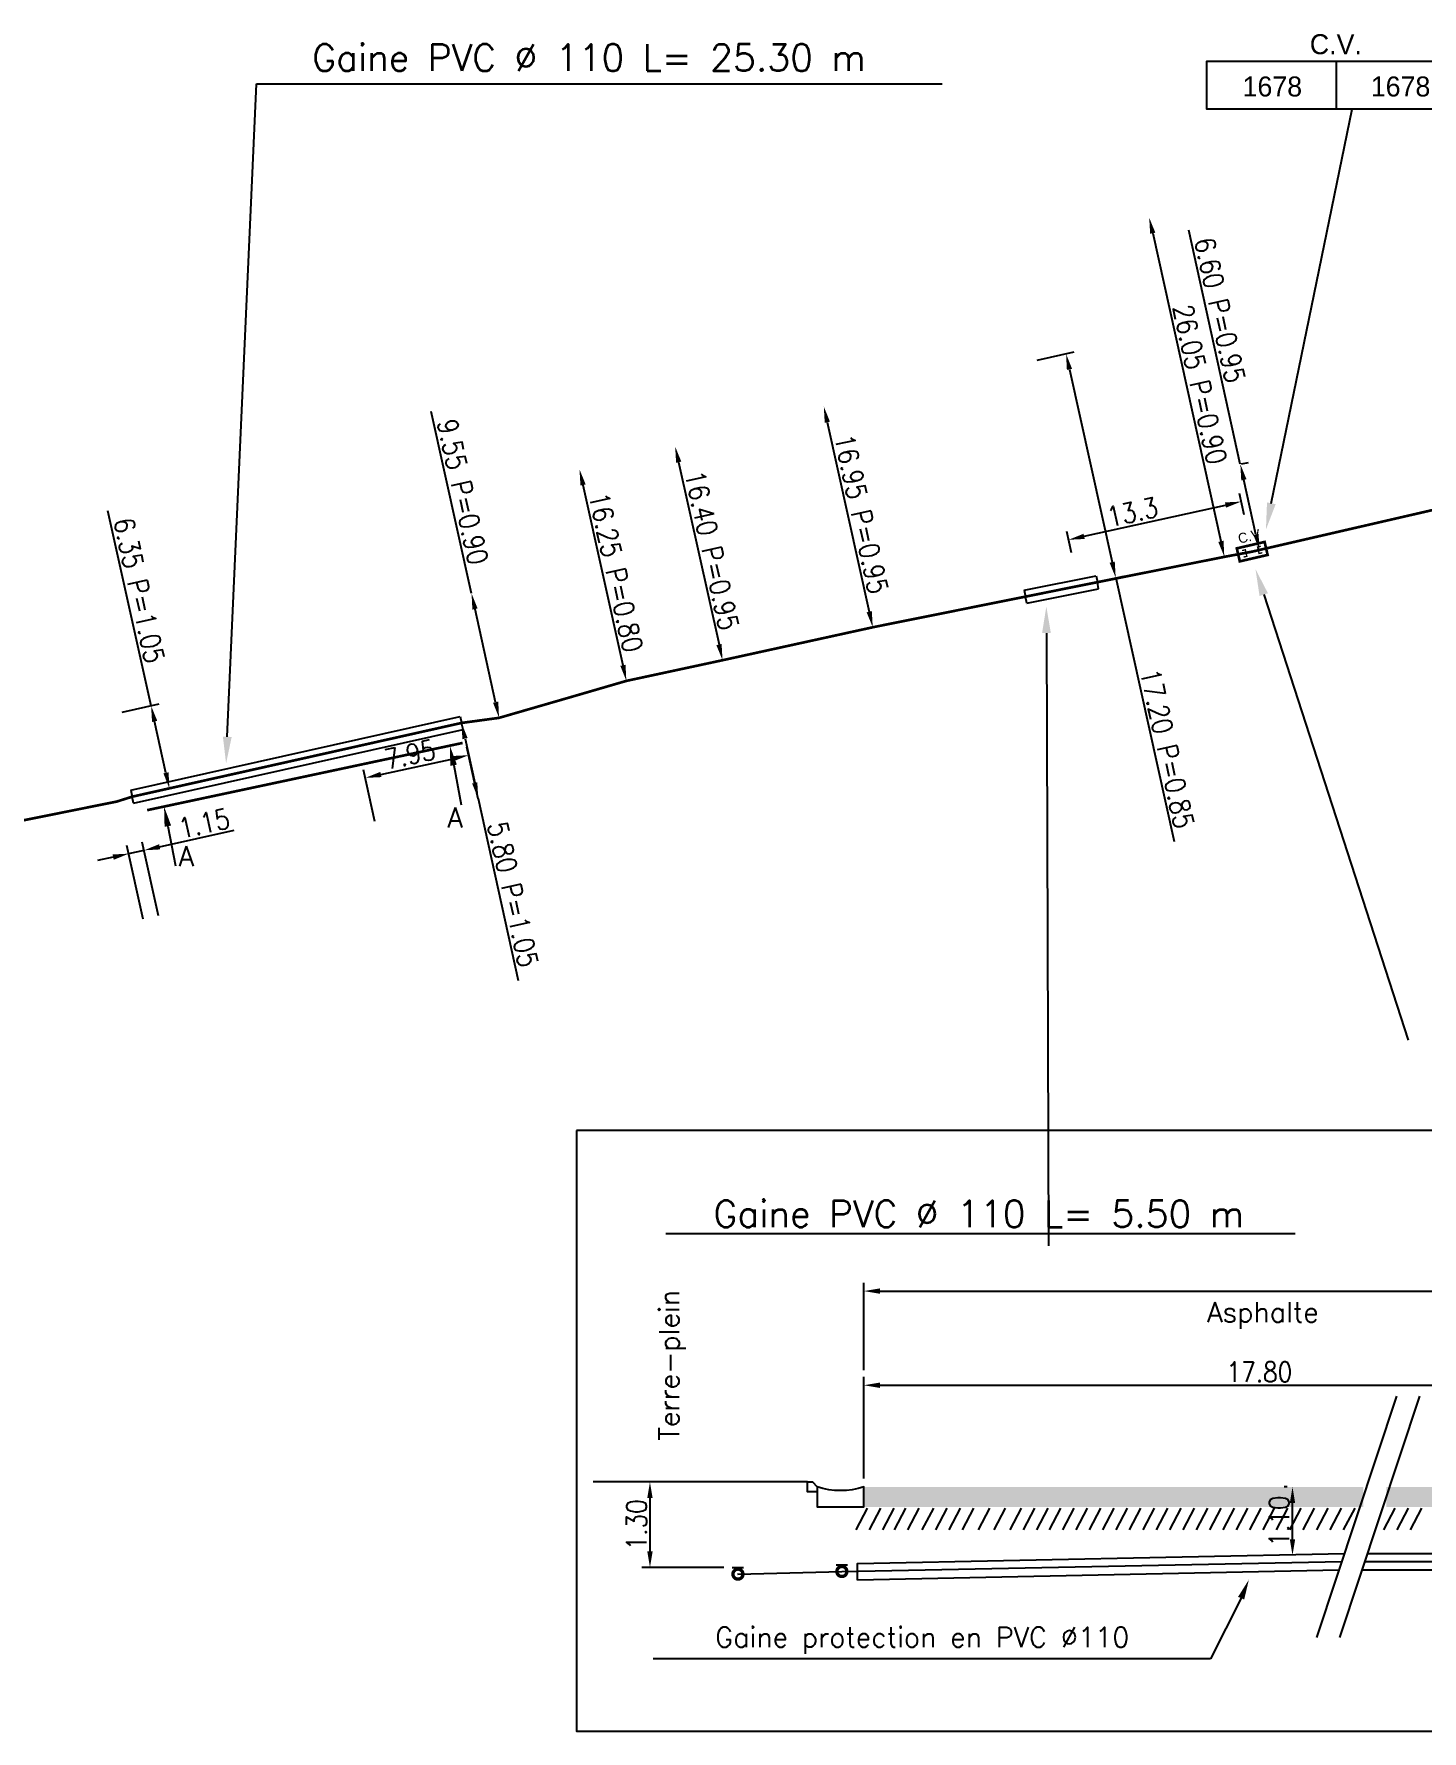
# Model space of a CAD drawing. Header units: millimetres. Extents: x 139000 to 140000, y 124026 to 124498.
# Drawn here: x 139496.4 to 139600.4, y 124250 to 124377.3 of the extents above; entities that cross this region are included whole.
import ezdxf
from ezdxf.enums import TextEntityAlignment as Align

# ---------------------------------------------------------------- set-up
doc = ezdxf.new("R2010")
doc.units = ezdxf.units.MM
doc.linetypes.add('CENTER2', pattern=[28.575, 19.05, -3.175, 3.175, -3.175])
doc.layers.get('0').update_dxf_attribs({"linetype": 'CONTINUOUS'})
doc.layers.get('DEFPOINTS').update_dxf_attribs({"linetype": 'CONTINUOUS'})
for name, color, linetype in [('BF05', 7, 'CONTINUOUS'), ('O_100', 6, 'CONTINUOUS'), ('O_400', 7, 'CONTINUOUS')]:
    doc.layers.add(name, color=color, linetype=linetype)
doc.styles.get("Standard").update_dxf_attribs({"font": 'romans.shx', "width": 0.85})
doc.styles.add('TXT', font='txt')
doc.dimstyles.get("Standard").update_dxf_attribs({"dimtxt": 1.5, "dimasz": 1.2, "dimexe": 0.625, "dimexo": 0.625, "dimgap": 0.25, "dimtad": 1, "dimdec": 1, "dimzin": 0, "dimdsep": 46, "dimtxsty": 'Standard', "dimcen": -0.5, "dimadec": 0, "dimazin": 0, "dimtfac": 1, "dimtdec": 1, "dimtmove": 0, "dimatfit": 3, "dimfxl": 0, "dimtolj": 1, "dimtzin": 0, "dimarcsym": 0})

# ---------------------------------------------------------------- blocks, each defined once
blk = doc.blocks.new('*D62')
at = {"layer": 'DEFPOINTS', "color": 0, "linetype": 'Continuous', "transparency": 16777216}
for p in [(139504.64, 124316.07), (139504.72, 124310.3), (139505.86, 124310.56)]:
    blk.add_point(p, dxfattribs=at)
at = {"layer": 'O_100', "color": 0, "linetype": 'Continuous', "lineweight": -2, "transparency": 16777216}
for p, q in [((139505.81, 124316.33), (139511.4, 124317.57)), ((139504.58, 124310.91), (139503.36, 124316.43)), ((139503.5, 124315.82), (139504.64, 124316.07)), ((139505.73, 124311.17), (139504.5, 124316.68)), ((139502.33, 124315.56), (139501.15, 124315.3))]:
    blk.add_line(p, q, dxfattribs=at)
at = {"layer": 'O_100', "color": 0, "linetype": 'Continuous', "transparency": 16777216}
for points in [[(139502.28, 124315.76), (139502.37, 124315.36), (139503.5, 124315.82)], [(139505.77, 124316.53), (139505.85, 124316.14), (139504.64, 124316.07)]]:
    blk.add_solid(points, dxfattribs=at)
at = {"layer": 'O_100', "color": 0, "linetype": 'Continuous', "transparency": 16777216, "insert": (139509.14, 124318.09), "char_height": 1.5, "attachment_point": 5, "rotation": 12.4931}
blk.add_mtext('\\A1;1.15', dxfattribs=at)
blk = doc.blocks.new('*D63')
at = {"layer": 'DEFPOINTS', "color": 0, "linetype": 'Continuous', "transparency": 16777216}
for p in [(139502.38, 124326.29), (139503.75, 124320.09), (139506.54, 124320.71)]:
    blk.add_point(p, dxfattribs=at)
at = {"layer": 'O_100', "color": 0, "linetype": 'Continuous', "lineweight": -2, "transparency": 16777216}
for p, q in [((139505.17, 124326.91), (139501.93, 124341.53)), ((139502.99, 124326.42), (139505.78, 124327.04)), ((139506.28, 124321.88), (139505.43, 124325.74)), ((139504.36, 124320.22), (139507.15, 124320.84))]:
    blk.add_line(p, q, dxfattribs=at)
at = {"layer": 'O_100', "color": 0, "linetype": 'Continuous', "transparency": 16777216}
for points in [[(139505.63, 124325.78), (139505.24, 124325.69), (139505.17, 124326.91)], [(139506.48, 124321.92), (139506.09, 124321.84), (139506.54, 124320.71)]]:
    blk.add_solid(points, dxfattribs=at)
at = {"layer": 'O_100', "color": 0, "linetype": 'Continuous', "transparency": 16777216, "insert": (139504.28, 124335.55), "char_height": 1.5, "attachment_point": 5, "rotation": 282.4931}
blk.add_mtext('\\A1;6.35 P=1.05', dxfattribs=at)
blk = doc.blocks.new('*D78')
at = {"layer": 'DEFPOINTS', "color": 0, "linetype": 'Continuous', "transparency": 16777216}
for p in [(139528.97, 124323.2), (139529.83, 124319.32), (139522.08, 124317.61)]:
    blk.add_point(p, dxfattribs=at)
at = {"layer": 'O_100', "color": 0, "linetype": 'Continuous', "lineweight": -2, "transparency": 16777216}
for p, q in [((139529.69, 124319.93), (139528.83, 124323.81)), ((139522.39, 124321.75), (139527.8, 124322.94)), ((139521.94, 124318.22), (139521.09, 124322.11))]:
    blk.add_line(p, q, dxfattribs=at)
at = {"layer": 'O_100', "color": 0, "linetype": 'Continuous', "transparency": 16777216}
for points in [[(139527.75, 124323.14), (139527.84, 124322.75), (139528.97, 124323.2)], [(139522.35, 124321.95), (139522.44, 124321.56), (139521.22, 124321.5)]]:
    blk.add_solid(points, dxfattribs=at)
at = {"layer": 'O_100', "color": 0, "linetype": 'Continuous', "transparency": 16777216, "insert": (139524.57, 124323.26), "char_height": 1.5, "attachment_point": 5, "rotation": 12.4308}
blk.add_mtext('\\A1;7.95', dxfattribs=at)
blk = doc.blocks.new('*D79')
at = {"layer": 'DEFPOINTS', "color": 0, "linetype": 'Continuous', "transparency": 16777216}
for p in [(139529.19, 124335.33), (139529.19, 124335.33), (139531.25, 124326)]:
    blk.add_point(p, dxfattribs=at)
at = {"layer": 'O_100', "color": 0, "linetype": 'Continuous', "lineweight": -2, "transparency": 16777216}
for p, q in [((139529.19, 124335.33), (139526.17, 124348.96)), ((139530.99, 124327.18), (139529.45, 124334.16))]:
    blk.add_line(p, q, dxfattribs=at)
at = {"layer": 'O_100', "color": 0, "linetype": 'Continuous', "transparency": 16777216}
for points in [[(139529.64, 124334.2), (139529.25, 124334.11), (139529.19, 124335.33)], [(139531.19, 124327.22), (139530.8, 124327.13), (139531.25, 124326)]]:
    blk.add_solid(points, dxfattribs=at)
at = {"layer": 'O_100', "color": 0, "linetype": 'Continuous', "transparency": 16777216, "insert": (139528.53, 124342.95), "char_height": 1.5, "attachment_point": 5, "rotation": 282.4818}
blk.add_mtext('\\A1;9.55 P=0.90', dxfattribs=at)
blk = doc.blocks.new('*D80')
at = {"layer": 'DEFPOINTS', "color": 0, "linetype": 'Continuous', "transparency": 16777216}
for p in [(139528.44, 124325.62), (139529.69, 124319.95), (139529.69, 124319.95)]:
    blk.add_point(p, dxfattribs=at)
at = {"layer": 'O_100', "color": 0, "linetype": 'Continuous', "lineweight": -2, "transparency": 16777216}
for p, q in [((139528.7, 124324.44), (139529.43, 124321.12)), ((139529.69, 124319.95), (139532.69, 124306.32))]:
    blk.add_line(p, q, dxfattribs=at)
at = {"layer": 'O_100', "color": 0, "linetype": 'Continuous', "transparency": 16777216}
for points in [[(139528.89, 124324.49), (139528.5, 124324.4), (139528.44, 124325.62)], [(139529.62, 124321.17), (139529.23, 124321.08), (139529.69, 124319.95)]]:
    blk.add_solid(points, dxfattribs=at)
at = {"layer": 'O_100', "color": 0, "linetype": 'Continuous', "transparency": 16777216, "insert": (139532.29, 124312.76), "char_height": 1.5, "attachment_point": 5, "rotation": 282.4308}
blk.add_mtext('\\A1;5.80 P=1.05', dxfattribs=at)
blk = doc.blocks.new('*D158')
at = {"layer": 'DEFPOINTS', "color": 0, "linetype": 'Continuous', "transparency": 16777216}
for p in [(139586.87, 124342.21), (139587.22, 124340.62), (139574.29, 124337.75)]:
    blk.add_point(p, dxfattribs=at)
at = {"layer": 'O_100', "color": 0, "linetype": 'Continuous', "lineweight": -2, "transparency": 16777216}
for p, q in [((139587.09, 124341.23), (139586.74, 124342.82)), ((139575.11, 124339.61), (139585.7, 124341.95)), ((139574.15, 124338.36), (139573.8, 124339.96))]:
    blk.add_line(p, q, dxfattribs=at)
at = {"layer": 'O_100', "color": 0, "linetype": 'Continuous', "transparency": 16777216}
for points in [[(139585.66, 124342.15), (139585.74, 124341.76), (139586.87, 124342.21)], [(139575.06, 124339.8), (139575.15, 124339.41), (139573.93, 124339.35)]]:
    blk.add_solid(points, dxfattribs=at)
at = {"layer": 'O_100', "color": 0, "linetype": 'Continuous', "transparency": 16777216, "insert": (139578.72, 124341.43), "char_height": 1.5, "attachment_point": 5, "rotation": 12.4792}
blk.add_mtext('\\A1;13.3', dxfattribs=at)
blk = doc.blocks.new('*D159')
at = {"layer": 'DEFPOINTS', "color": 0, "linetype": 'Continuous', "transparency": 16777216}
for p in [(139586.28, 124344.9), (139587.7, 124338.46), (139588.24, 124338.58)]:
    blk.add_point(p, dxfattribs=at)
at = {"layer": 'O_100', "color": 0, "linetype": 'Continuous', "lineweight": -2, "transparency": 16777216}
for p, q in [((139586.81, 124345.02), (139582.94, 124362.55)), ((139586.89, 124345.04), (139587.43, 124345.15)), ((139587.98, 124339.75), (139587.07, 124343.85)), ((139588.31, 124338.59), (139588.85, 124338.71))]:
    blk.add_line(p, q, dxfattribs=at)
at = {"layer": 'O_100', "color": 0, "linetype": 'Continuous', "transparency": 16777216}
for points in [[(139587.27, 124343.89), (139586.88, 124343.8), (139586.81, 124345.02)], [(139588.18, 124339.79), (139587.79, 124339.7), (139588.24, 124338.58)]]:
    blk.add_solid(points, dxfattribs=at)
at = {"layer": 'O_100', "color": 0, "linetype": 'Continuous', "transparency": 16777216, "insert": (139585.28, 124356.56), "char_height": 1.5, "attachment_point": 5, "rotation": 282.4792}
blk.add_mtext('\\A1;6.60 P=0.95', dxfattribs=at)
blk = doc.blocks.new('*D160')
at = {"layer": 'DEFPOINTS', "color": 0, "linetype": 'Continuous', "transparency": 16777216}
for p in [(139579.98, 124363.5), (139585.61, 124338.07), (139585.61, 124338.07)]:
    blk.add_point(p, dxfattribs=at)
at = {"layer": 'O_100', "color": 0, "linetype": 'Continuous', "lineweight": -2, "transparency": 16777216}
blk.add_line((139580.24, 124362.33), (139585.35, 124339.24), dxfattribs=at)
at = {"layer": 'O_100', "color": 0, "linetype": 'Continuous', "transparency": 16777216}
for points in [[(139580.44, 124362.37), (139580.05, 124362.29), (139579.98, 124363.5)], [(139585.55, 124339.28), (139585.16, 124339.19), (139585.61, 124338.07)]]:
    blk.add_solid(points, dxfattribs=at)
at = {"layer": 'O_100', "color": 0, "linetype": 'Continuous', "transparency": 16777216, "insert": (139583.78, 124351), "char_height": 1.5, "attachment_point": 5, "rotation": 282.4792}
blk.add_mtext('\\A1;26.05 P=0.90', dxfattribs=at)
blk = doc.blocks.new('*D161')
at = {"layer": 'DEFPOINTS', "color": 0, "linetype": 'Continuous', "transparency": 16777216}
for p in [(139570.98, 124352.68), (139577.47, 124336.5), (139574.7, 124335.89)]:
    blk.add_point(p, dxfattribs=at)
at = {"layer": 'O_100', "color": 0, "linetype": 'Continuous', "lineweight": -2, "transparency": 16777216}
for p, q in [((139571.59, 124352.81), (139574.36, 124353.43)), ((139574.01, 124352.12), (139577.21, 124337.67)), ((139575.31, 124336.02), (139578.08, 124336.63)), ((139577.47, 124336.5), (139581.84, 124316.74))]:
    blk.add_line(p, q, dxfattribs=at)
at = {"layer": 'O_100', "color": 0, "linetype": 'Continuous', "transparency": 16777216}
for points in [[(139574.2, 124352.16), (139573.81, 124352.08), (139573.75, 124353.29)], [(139577.4, 124337.71), (139577.01, 124337.63), (139577.47, 124336.5)]]:
    blk.add_solid(points, dxfattribs=at)
at = {"layer": 'O_100', "color": 0, "linetype": 'Continuous', "transparency": 16777216, "insert": (139581.33, 124323.69), "char_height": 1.5, "attachment_point": 5, "rotation": 282.4792}
blk.add_mtext('\\A1;17.20 P=0.85', dxfattribs=at)
blk = doc.blocks.new('*D162')
at = {"layer": 'DEFPOINTS', "color": 0, "linetype": 'Continuous', "transparency": 16777216}
for p in [(139555.59, 124349.34), (139559.26, 124332.79), (139559.26, 124332.79)]:
    blk.add_point(p, dxfattribs=at)
at = {"layer": 'O_100', "color": 0, "linetype": 'Continuous', "lineweight": -2, "transparency": 16777216}
blk.add_line((139555.85, 124348.16), (139559, 124333.96), dxfattribs=at)
at = {"layer": 'O_100', "color": 0, "linetype": 'Continuous', "transparency": 16777216}
for points in [[(139556.05, 124348.21), (139555.66, 124348.12), (139555.59, 124349.34)], [(139559.19, 124334), (139558.8, 124333.91), (139559.26, 124332.79)]]:
    blk.add_solid(points, dxfattribs=at)
at = {"layer": 'O_100', "color": 0, "linetype": 'Continuous', "transparency": 16777216, "insert": (139558.4, 124341.28), "char_height": 1.5, "attachment_point": 5, "rotation": 282.4792}
blk.add_mtext('\\A1;16.95 P=0.95', dxfattribs=at)
blk = doc.blocks.new('*D163')
at = {"layer": 'DEFPOINTS', "color": 0, "linetype": 'Continuous', "transparency": 16777216}
for p in [(139544.45, 124346.34), (139548, 124330.32), (139548, 124330.32)]:
    blk.add_point(p, dxfattribs=at)
at = {"layer": 'O_100', "color": 0, "linetype": 'Continuous', "lineweight": -2, "transparency": 16777216}
blk.add_line((139544.71, 124345.16), (139547.74, 124331.5), dxfattribs=at)
at = {"layer": 'O_100', "color": 0, "linetype": 'Continuous', "transparency": 16777216}
for points in [[(139544.91, 124345.21), (139544.52, 124345.12), (139544.45, 124346.34)], [(139547.93, 124331.54), (139547.54, 124331.45), (139548, 124330.32)]]:
    blk.add_solid(points, dxfattribs=at)
at = {"layer": 'O_100', "color": 0, "linetype": 'Continuous', "transparency": 16777216, "insert": (139547.2, 124338.55), "char_height": 1.5, "attachment_point": 5, "rotation": 282.4818}
blk.add_mtext('\\A1;16.40 P=0.95', dxfattribs=at)
blk = doc.blocks.new('*D164')
at = {"layer": 'DEFPOINTS', "color": 0, "linetype": 'Continuous', "transparency": 16777216}
for p in [(139537.28, 124344.63), (139540.79, 124328.77), (139540.79, 124328.77)]:
    blk.add_point(p, dxfattribs=at)
at = {"layer": 'O_100', "color": 0, "linetype": 'Continuous', "lineweight": -2, "transparency": 16777216}
blk.add_line((139537.54, 124343.46), (139540.53, 124329.94), dxfattribs=at)
at = {"layer": 'O_100', "color": 0, "linetype": 'Continuous', "transparency": 16777216}
for points in [[(139537.74, 124343.5), (139537.35, 124343.42), (139537.28, 124344.63)], [(139540.73, 124329.98), (139540.34, 124329.9), (139540.79, 124328.77)]]:
    blk.add_solid(points, dxfattribs=at)
at = {"layer": 'O_100', "color": 0, "linetype": 'Continuous', "transparency": 16777216, "insert": (139540.01, 124336.92), "char_height": 1.5, "attachment_point": 5, "rotation": 282.4818}
blk.add_mtext('\\A1;16.25 P=0.80', dxfattribs=at)
blk = doc.blocks.new('MES_CV')
at = {"linetype": 'Continuous', "flags": 128}
blk.add_lwpolyline([(0, 0), (-4.847, 0), (-4.847, 1.793), (0, 1.793), (4.847, 1.793), (4.847, 0)], close=True, dxfattribs=at)
at = {"linetype": 'ByBlock', "flags": 128}
blk.add_lwpolyline([(0, 1.793), (0, 0)], dxfattribs=at)
at = {"style": 'TXT'}
blk.add_text('C.V.', height=0.75, dxfattribs=at).set_placement((-0.015, 2.43), align=Align.MIDDLE)
for tag, p in [('M1', (-2.393, 0.848)), ('M2', (2.412, 0.848))]:
    blk.add_attdef(tag, text='', height=0.75, dxfattribs=at).set_placement(p, align=Align.MIDDLE)
blk = doc.blocks.new('CV')
at = {"const_width": 0.2, "flags": 128}
blk.add_lwpolyline([(-1.07, 0.5), (1.07, 0.5), (1.07, -0.5), (-1.07, -0.5)], close=True, dxfattribs=at)
at = {"linetype": 'ByBlock', "const_width": 0.1, "flags": 128}
for points in [[(-0.72, 0.25), (-0.47, 0.25), (-0.47, -0.25), (-0.72, -0.25)], [(0.72, 0.25), (0.47, 0.25), (0.47, -0.25), (0.72, -0.25)]]:
    blk.add_lwpolyline(points, dxfattribs=at)
at = {"style": 'TXT'}
blk.add_text('C.V', height=0.75, dxfattribs=at).set_placement((0.03, 1.17), align=Align.MIDDLE)
blk = doc.blocks.new('*D87')
at = {"layer": 'BF05', "color": 0, "linetype": 'Continuous', "lineweight": -2, "transparency": 16777216}
for p, q in [((139558.59, 124268.98), (139558.59, 124276.6)), ((139617.9, 124268.98), (139617.9, 124276.6)), ((139559.79, 124275.97), (139616.7, 124275.97))]:
    blk.add_line(p, q, dxfattribs=at)
at = {"layer": 'BF05', "color": 0, "linetype": 'Continuous', "transparency": 16777216}
for points in [[(139559.79, 124276.17), (139559.79, 124275.77), (139558.59, 124275.97)], [(139616.7, 124276.17), (139616.7, 124275.77), (139617.9, 124275.97)]]:
    blk.add_solid(points, dxfattribs=at)
at = {"layer": 'DEFPOINTS', "color": 0, "linetype": 'Continuous', "transparency": 16777216}
for p in [(139617.9, 124275.97), (139558.59, 124268.35), (139617.9, 124268.35)]:
    blk.add_point(p, dxfattribs=at)
at = {"layer": 'BF05', "color": 0, "linetype": 'Continuous', "transparency": 16777216, "insert": (139588.24, 124276.97), "char_height": 1.5, "attachment_point": 5}
blk.add_mtext('\\A1;17.80', dxfattribs=at)
blk = doc.blocks.new('*D88')
at = {"layer": 'BF05', "color": 0, "linetype": 'Continuous', "lineweight": -2, "transparency": 16777216}
for p, q in [((139590.31, 124268.35), (139590.1, 124268.35)), ((139590.72, 124264.42), (139590.72, 124267.15))]:
    blk.add_line(p, q, dxfattribs=at)
at = {"layer": 'BF05', "color": 0, "linetype": 'Continuous', "transparency": 16777216}
for points in [[(139590.52, 124267.15), (139590.92, 124267.15), (139590.72, 124268.35)], [(139590.52, 124264.42), (139590.92, 124264.42), (139590.72, 124263.22)]]:
    blk.add_solid(points, dxfattribs=at)
at = {"layer": 'DEFPOINTS', "color": 0, "linetype": 'Continuous', "transparency": 16777216}
for p in [(139590.72, 124268.35), (139590.94, 124268.35), (139590.72, 124263.22)]:
    blk.add_point(p, dxfattribs=at)
at = {"layer": 'BF05', "color": 0, "linetype": 'Continuous', "transparency": 16777216, "insert": (139589.72, 124265.79), "char_height": 1.5, "attachment_point": 5, "rotation": 90}
blk.add_mtext('\\A1;1.10', dxfattribs=at)
blk = doc.blocks.new('*D89')
at = {"layer": 'BF05', "color": 0, "linetype": 'Continuous', "lineweight": -2, "transparency": 16777216}
for p, q in [((139546.25, 124268.72), (139541.94, 124268.72)), ((139542.56, 124267.52), (139542.56, 124263.51)), ((139548.09, 124262.31), (139541.94, 124262.31))]:
    blk.add_line(p, q, dxfattribs=at)
at = {"layer": 'BF05', "color": 0, "linetype": 'Continuous', "transparency": 16777216}
for points in [[(139542.36, 124267.52), (139542.76, 124267.52), (139542.56, 124268.72)], [(139542.36, 124263.51), (139542.76, 124263.51), (139542.56, 124262.31)]]:
    blk.add_solid(points, dxfattribs=at)
at = {"layer": 'DEFPOINTS', "color": 0, "linetype": 'Continuous', "transparency": 16777216}
for p in [(139546.88, 124268.72), (139542.56, 124262.31), (139548.71, 124262.31)]:
    blk.add_point(p, dxfattribs=at)
at = {"layer": 'BF05', "color": 0, "linetype": 'Continuous', "transparency": 16777216, "insert": (139541.56, 124265.51), "char_height": 1.5, "attachment_point": 5, "rotation": 90}
blk.add_mtext('\\A1;1.30', dxfattribs=at)
blk = doc.blocks.new('*D93')
at = {"layer": 'BF05', "color": 0, "linetype": 'Continuous', "lineweight": -2, "transparency": 16777216}
for p, q in [((139558.59, 124277.1), (139558.59, 124283.66)), ((139559.79, 124283.03), (139700.51, 124283.03)), ((139701.71, 124277.1), (139701.71, 124283.66))]:
    blk.add_line(p, q, dxfattribs=at)
at = {"layer": 'BF05', "color": 0, "linetype": 'Continuous', "transparency": 16777216}
for points in [[(139559.79, 124283.23), (139559.79, 124282.83), (139558.59, 124283.03)], [(139700.51, 124283.23), (139700.51, 124282.83), (139701.71, 124283.03)]]:
    blk.add_solid(points, dxfattribs=at)
at = {"layer": 'DEFPOINTS', "color": 0, "linetype": 'Continuous', "transparency": 16777216}
for p in [(139701.71, 124283.03), (139558.59, 124276.47), (139701.71, 124276.47)]:
    blk.add_point(p, dxfattribs=at)
at = {"layer": 'BF05', "color": 0, "linetype": 'Continuous', "transparency": 16777216, "insert": (139630.15, 124284.03), "char_height": 1.5, "attachment_point": 5}
blk.add_mtext('\\A1;38.85', dxfattribs=at)

msp = doc.modelspace()

# ---------------------------------------------------------------- linework, layer by layer
at = {"layer": 'BF05'}
for p, q in [((139527.85, 124322.45), (139528.42, 124319.48)), ((139506.43, 124317.88), (139507, 124314.91)), ((139554.36, 124268.72), (139538.31, 124268.72))]:
    msp.add_line(p, q, dxfattribs=at)
at = {"layer": 'BF05', "linetype": 'CENTER2'}
for p, q in [((139598.52, 124275.14), (139591.95, 124255.3)), ((139600.25, 124275.14), (139593.67, 124255.3))]:
    msp.add_line(p, q, dxfattribs=at)
at = {"layer": 'BF05', "linetype": 'Continuous'}
for p, q in [((139558.83, 124266.76), (139557.98, 124265.14)), ((139559.83, 124266.76), (139558.98, 124265.14)), ((139560.83, 124266.76), (139559.98, 124265.14)), ((139561.72, 124266.76), (139560.87, 124265.14)), ((139562.72, 124266.76), (139561.87, 124265.14)), ((139563.8, 124266.76), (139562.95, 124265.14)), ((139564.8, 124266.76), (139563.95, 124265.14)), ((139565.8, 124266.76), (139564.95, 124265.14)), ((139566.8, 124266.76), (139565.95, 124265.14)), ((139568.02, 124266.76), (139567.17, 124265.14)), ((139569.18, 124266.76), (139568.33, 124265.14)), ((139570.39, 124266.76), (139569.54, 124265.14)), ((139571.39, 124266.76), (139570.54, 124265.14)), ((139572.39, 124266.76), (139571.54, 124265.14)), ((139573.34, 124266.76), (139572.49, 124265.14)), ((139574.34, 124266.76), (139573.49, 124265.14)), ((139575.34, 124266.76), (139574.49, 124265.14)), ((139576.34, 124266.76), (139575.49, 124265.14)), ((139577.34, 124266.76), (139576.49, 124265.14)), ((139578.34, 124266.76), (139577.49, 124265.14)), ((139579.34, 124266.76), (139578.49, 124265.14)), ((139580.34, 124266.76), (139579.49, 124265.14)), ((139581.34, 124266.76), (139580.49, 124265.14)), ((139582.34, 124266.76), (139581.49, 124265.14)), ((139583.34, 124266.76), (139582.49, 124265.14)), ((139584.34, 124266.76), (139583.49, 124265.14)), ((139585.34, 124266.76), (139584.49, 124265.14)), ((139586.34, 124266.76), (139585.49, 124265.14)), ((139587.34, 124266.76), (139586.49, 124265.14)), ((139588.34, 124266.76), (139587.49, 124265.14)), ((139589.34, 124266.76), (139588.49, 124265.14)), ((139590.34, 124266.76), (139589.49, 124265.14)), ((139591.34, 124266.76), (139590.49, 124265.14)), ((139592.34, 124266.76), (139591.49, 124265.14)), ((139593.38, 124266.76), (139592.53, 124265.14)), ((139594.38, 124266.76), (139593.53, 124265.14)), ((139595.38, 124266.76), (139594.53, 124265.14)), ((139598.38, 124266.76), (139597.53, 124265.14)), ((139599.38, 124266.76), (139598.53, 124265.14)), ((139600.38, 124266.76), (139599.53, 124265.14)), ((139556.51, 124262.5), (139557.36, 124262.5)), ((139548.71, 124262.31), (139549.56, 124262.31)), ((139586.87, 124260.01), (139584.57, 124255.47)), ((139584.57, 124255.47), (139542.79, 124255.47))]:
    msp.add_line(p, q, dxfattribs=at)
at = {"layer": 'BF05', "const_width": 0.2, "flags": 128}
msp.add_lwpolyline([(139528.52, 124324.12), (139504.87, 124319.08)], dxfattribs=at)
at = {"layer": 'BF05', "linetype": 'Continuous'}
msp.add_lwpolyline([(139537.06, 124295.06), (139537.06, 124250.05), (139723.9, 124250.05), (139723.9, 124295.06)], close=True, dxfattribs=at)
at = {"layer": 'BF05', "flags": 128}
msp.add_lwpolyline([(139554.36, 124268.72), (139554.75, 124268.72), (139555.09, 124268.35), (139555.09, 124267.98), (139554.36, 124267.98)], close=True, dxfattribs=at)
msp.add_lwpolyline([(139555.09, 124268.35), (139555.09, 124266.85), (139558.59, 124266.85), (139558.59, 124268.35, -0.157721)], format="xyb", close=True, dxfattribs=at)
at = {"layer": 'BF05', "linetype": 'Continuous', "const_width": 1.5}
for points in [[(139558.59, 124267.6), (139596.02, 124267.6)], [(139597.75, 124267.6), (139617.9, 124267.6)]]:
    msp.add_lwpolyline(points, dxfattribs=at)
at = {"layer": 'BF05', "linetype": 'Continuous'}
for points in [[(139558.12, 124261.35), (139558.12, 124262.6), (139594.61, 124263.35)], [(139596.34, 124263.35), (139619.15, 124263.35), (139678.43, 124263.35)], [(139594.2, 124262.1), (139558.12, 124261.35)], [(139678.01, 124262.1), (139619.15, 124262.1), (139595.93, 124262.1)]]:
    msp.add_lwpolyline(points, dxfattribs=at)
at = {"layer": 'BF05'}
for points in [[(139527.6, 124322.4), (139528.09, 124322.49), (139527.56, 124323.92)], [(139506.18, 124317.83), (139506.67, 124317.93), (139506.14, 124319.35)]]:
    msp.add_solid(points, dxfattribs=at)
at = {"layer": 'BF05', "linetype": 'Continuous'}
msp.add_solid([(139586.64, 124260.11), (139587.1, 124259.91), (139587.45, 124261.39)], dxfattribs=at)
at = {"layer": 'O_100'}
for p, q in [((139589.13, 124342.08), (139595.19, 124371.64)), ((139588.57, 124335.24), (139599.4, 124301.85))]:
    msp.add_line(p, q, dxfattribs=at)
at = {"layer": 'O_100', "linetype": 'Continuous', "const_width": 0.2, "flags": 128}
msp.add_lwpolyline([(139731.34, 124369.38), (139718.86, 124366.73), (139711.01, 124364.69), (139704.22, 124363.17), (139692.65, 124360.28), (139679, 124356.76), (139668.13, 124354.9, -0.03813), (139664.8, 124354.36, -0.054763), (139661.46, 124354.51, 0.077709), (139659.07, 124354.49), (139648.91, 124352.21), (139639.18, 124349.98), (139626.8, 124347.2), (139620.95, 124345.93), (139607.9, 124343.12), (139587.7, 124338.46), (139585.61, 124338.07), (139574.7, 124335.89), (139559.26, 124332.79), (139548, 124330.32), (139540.79, 124328.77), (139536.5, 124327.52)], format="xyb", dxfattribs=at)
msp.add_lwpolyline([(139536.5, 124327.52), (139531.25, 124326), (139528.44, 124325.62), (139503.75, 124320.09), (139502.58, 124319.72), (139490.71, 124317.34)], dxfattribs=at)
at = {"layer": 'O_100', "flags": 128}
for points in [[(139549.15, 124261.81), (139549.15, 124261.81), (139556.95, 124262.01), (139594.42, 124262.76)], [(139596.14, 124262.76), (139618.37, 124262.76), (139641.24, 124262.76), (139641.24, 124262.76), (139641.24, 124262.76), (139641.24, 124262.76), (139678.23, 124262.76)]]:
    msp.add_lwpolyline(points, dxfattribs=at)
at = {"layer": 'O_100', "linetype": 'Continuous', "const_width": 0.25, "flags": 128}
for points in [[(139556.57, 124262.01, 1), (139557.32, 124262.01, 1)], [(139548.78, 124261.81, 1), (139549.53, 124261.81, 1)]]:
    msp.add_lwpolyline(points, format="xyb", close=True, dxfattribs=at)
at = {"layer": 'O_100'}
for points in [[(139589.46, 124342.02), (139588.81, 124342.15), (139588.73, 124340.12)], [(139588.25, 124335.14), (139588.88, 124335.34), (139587.95, 124337.14)]]:
    msp.add_solid(points, dxfattribs=at)
at = {"layer": 'O_400', "linetype": 'Continuous'}
for p, q in [((139510.88, 124324.58), (139513.07, 124373.52)), ((139513.07, 124373.52), (139564.45, 124373.53)), ((139572.28, 124332.35), (139572.44, 124286.42)), ((139590.93, 124287.31), (139543.74, 124287.31))]:
    msp.add_line(p, q, dxfattribs=at)
at = {"layer": 'O_400', "color": 7, "linetype": 'CONTINUOUS'}
for p, q in [((139570.6, 124335.57), (139576, 124336.65)), ((139576, 124336.65), (139576.1, 124336.16)), ((139570.6, 124335.57), (139570.7, 124335.08)), ((139570.8, 124334.59), (139570.7, 124335.08)), ((139570.8, 124334.59), (139576.19, 124335.67)), ((139576.19, 124335.67), (139576.1, 124336.16)), ((139503.64, 124320.58), (139528.33, 124326.1)), ((139528.33, 124326.1), (139528.44, 124325.62)), ((139503.86, 124319.6), (139528.55, 124325.13)), ((139528.55, 124325.13), (139528.44, 124325.62)), ((139503.64, 124320.58), (139503.75, 124320.09)), ((139503.86, 124319.6), (139503.75, 124320.09))]:
    msp.add_line(p, q, dxfattribs=at)
at = {"layer": 'O_400', "linetype": 'Continuous'}
for points in [[(139571.95, 124332.35), (139572.61, 124332.35), (139572.27, 124334.35)], [(139511.21, 124324.57), (139510.55, 124324.6), (139510.79, 124322.58)]]:
    msp.add_solid(points, dxfattribs=at)

# ---------------------------------------------------------------- block references
at = {"layer": 'O_100'}
ref = msp.add_blockref('MES_CV', (139594, 124371.64), dxfattribs=dict(at, xscale=2, yscale=2, zscale=2))
ref.add_attrib('M1', '1678', dxfattribs={"layer": '0', "linetype": 'Continuous', "height": 1.5, "style": 'TXT'}).set_placement((139589.21, 124373.33), align=Align.MIDDLE)
ref.add_attrib('M2', '1678', dxfattribs={"layer": '0', "linetype": 'Continuous', "height": 1.5, "style": 'TXT'}).set_placement((139598.82, 124373.33), align=Align.MIDDLE)
at = {"layer": 'O_100', "rotation": 12.99489069719267}
msp.add_blockref('CV', (139587.7, 124338.46), dxfattribs=at)

# ---------------------------------------------------------------- texts
at = {"layer": 'BF05', "linetype": 'Continuous'}
for s, p in [('A', (139527.95, 124318.53)), ('A', (139507.81, 124315.64)), ('Asphalte', (139588.5, 124281.2)), ('Gaine protection en PVC %%c110', (139562.97, 124256.87))]:
    msp.add_text(s, height=1.5, dxfattribs=at).set_placement(p, align=Align.MIDDLE)
msp.add_text('Terre-plein', height=1.5, rotation=90, dxfattribs=at).set_placement((139544.22, 124277.47), align=Align.MIDDLE)
at = {"layer": 'O_400', "linetype": 'Continuous'}
for s, p in [('Gaine PVC %%C 110 L= 25.30 m', (139537.98, 124375.54)), ('Gaine PVC %%C 110 L= 5.50 m', (139567.2, 124288.87))]:
    msp.add_text(s, height=2, dxfattribs=at).set_placement(p, align=Align.MIDDLE)

# ---------------------------------------------------------------- dimensions: what is measured, and where the dimension line sits
at = {"layer": 'BF05', "linetype": 'Continuous'}
for base, p1, p2, text, picture, middle in [((139701.71, 124283.03), (139558.59, 124276.47), (139701.71, 124276.47), '38.85', '*D93', (139630.15, 124284.03)), ((139617.9, 124275.97), (139558.59, 124268.35), (139617.9, 124268.35), '17.80', '*D87', (139588.24, 124276.97))]:
    dim = msp.add_linear_dim(base=base, p1=p1, p2=p2, text=text, dimstyle='Standard', dxfattribs=at)
    dim.commit()
    dim.dimension.update_dxf_attribs({"geometry": picture, "text_midpoint": middle})
for base, p1, p2, text, picture, middle in [((139542.56, 124262.31), (139546.88, 124268.72), (139548.71, 124262.31), '1.30', '*D89', (139541.56, 124265.51)), ((139590.72, 124268.35), (139590.72, 124263.22), (139590.94, 124268.35), '1.10', '*D88', (139589.72, 124265.79))]:
    dim = msp.add_linear_dim(base=base, p1=p1, p2=p2, angle=90, text=text, dimstyle='Standard', dxfattribs=at)
    dim.commit()
    dim.dimension.update_dxf_attribs({"geometry": picture, "text_midpoint": middle})
at = {"layer": 'O_100', "linetype": 'Continuous'}
for p1, p2, text, picture, middle in [((139579.98, 124363.5), (139585.61, 124338.07), '26.05 P=0.90', '*D160', (139583.78, 124351)), ((139531.25, 124326), (139529.19, 124335.33), '9.55 P=0.90', '*D79', (139528.53, 124342.95)), ((139555.59, 124349.34), (139559.26, 124332.79), '16.95 P=0.95', '*D162', (139558.4, 124341.28)), ((139544.45, 124346.34), (139548, 124330.32), '16.40 P=0.95', '*D163', (139547.2, 124338.55)), ((139537.28, 124344.63), (139540.79, 124328.77), '16.25 P=0.80', '*D164', (139540.01, 124336.92)), ((139528.44, 124325.62), (139529.69, 124319.95), '5.80 P=1.05', '*D80', (139532.29, 124312.76))]:
    dim = msp.add_aligned_dim(p1=p1, p2=p2, distance=0, text=text, dimstyle='Standard', dxfattribs=at)
    dim.commit()
    dim.dimension.update_dxf_attribs({"geometry": picture, "text_midpoint": middle})
for base, p1, p2, angle, text, picture, middle in [((139588.24, 124338.58), (139586.28, 124344.9), (139587.7, 124338.46), 282.4792, '6.60 P=0.95', '*D159', (139584.31, 124356.35)), ((139577.47, 124336.5), (139570.98, 124352.68), (139574.7, 124335.89), 282.4792, '17.20 P=0.85', '*D161', (139580.35, 124323.47)), ((139506.54, 124320.71), (139502.38, 124326.29), (139503.75, 124320.09), 282.4931, '6.35 P=1.05', '*D63', (139503.3, 124335.33)), ((139528.97, 124323.2), (139522.08, 124317.61), (139529.83, 124319.32), 12.4308, '7.95', '*D78', (139524.79, 124322.28)), ((139504.64, 124316.07), (139504.72, 124310.3), (139505.86, 124310.56), 12.4931, '1.15', '*D62', (139509.35, 124317.12))]:
    dim = msp.add_linear_dim(base=base, p1=p1, p2=p2, angle=angle, text=text, dimstyle='Standard', dxfattribs=at)
    dim.commit()
    dim.dimension.update_dxf_attribs({"geometry": picture, "text_midpoint": middle, "dimtype": 161})
dim = msp.add_linear_dim(base=(139586.87, 124342.21), p1=(139574.29, 124337.75), p2=(139587.22, 124340.62), angle=12.4792, dimstyle='Standard', dxfattribs=at)
dim.commit()
dim.dimension.update_dxf_attribs({"geometry": '*D158', "text_midpoint": (139578.93, 124340.45), "dimtype": 161})

doc.saveas('drawing.dxf')
